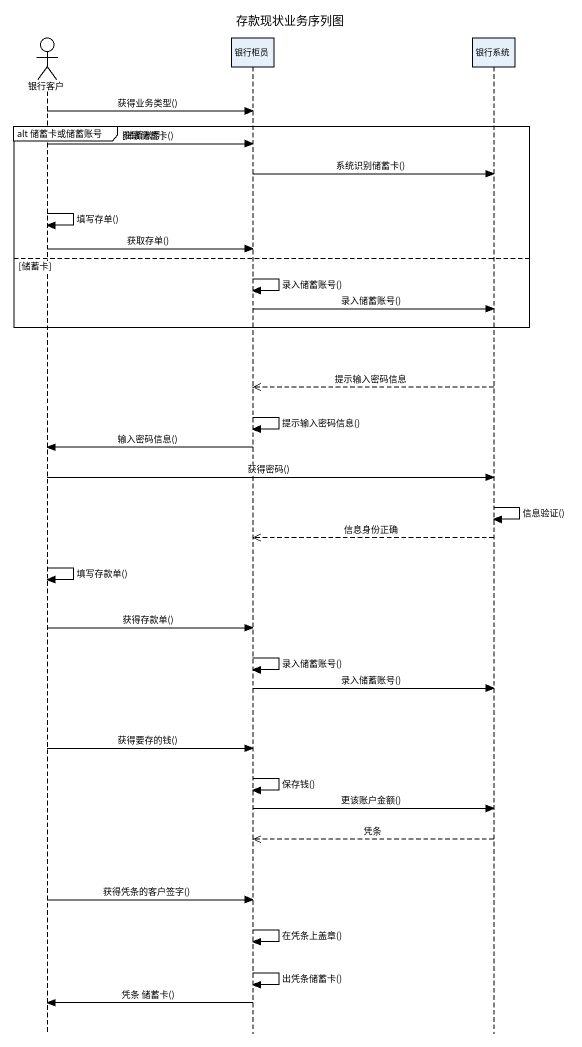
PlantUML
@startuml
title 存款现状业务序列图
hide footbox
actor 银行客户
participant 银行柜员
participant 银行系统

银行客户 -> 银行柜员 : 获得业务类型()
group alt 储蓄卡或储蓄账号 [储蓄账号]
  银行客户 -> 银行柜员 : 获取储蓄卡()
  银行柜员 -> 银行系统 : 系统识别储蓄卡()
  银行客户 -> 银行客户 : 填写存单()
  银行客户 -> 银行柜员 : 获取存单()
else 储蓄卡
  银行柜员 -> 银行柜员 : 录入储蓄账号()
  银行柜员 -> 银行系统 : 录入储蓄账号()
end
银行系统 -->> 银行柜员 : 提示输入密码信息
银行柜员 -> 银行柜员 : 提示输入密码信息()
银行柜员 -> 银行客户 : 输入密码信息()
银行客户 -> 银行系统 : 获得密码()
银行系统 -> 银行系统 : 信息验证()
银行系统 -->> 银行柜员 : 信息身份正确
银行客户 -> 银行客户 : 填写存款单()
银行客户 -> 银行柜员 : 获得存款单()
银行柜员 -> 银行柜员 : 录入储蓄账号()
银行柜员 -> 银行系统 : 录入储蓄账号()
银行客户 -> 银行柜员 : 获得要存的钱()
银行柜员 -> 银行柜员 : 保存钱()
银行柜员 -> 银行系统 : 更该账户金额()
银行系统 -->> 银行柜员 : 凭条
银行客户 -> 银行柜员 : 获得凭条的客户签字()
银行柜员 -> 银行柜员 : 在凭条上盖章()
银行柜员 -> 银行柜员 : 出凭条储蓄卡()
银行柜员 -> 银行客户 : 凭条 储蓄卡()
@enduml
